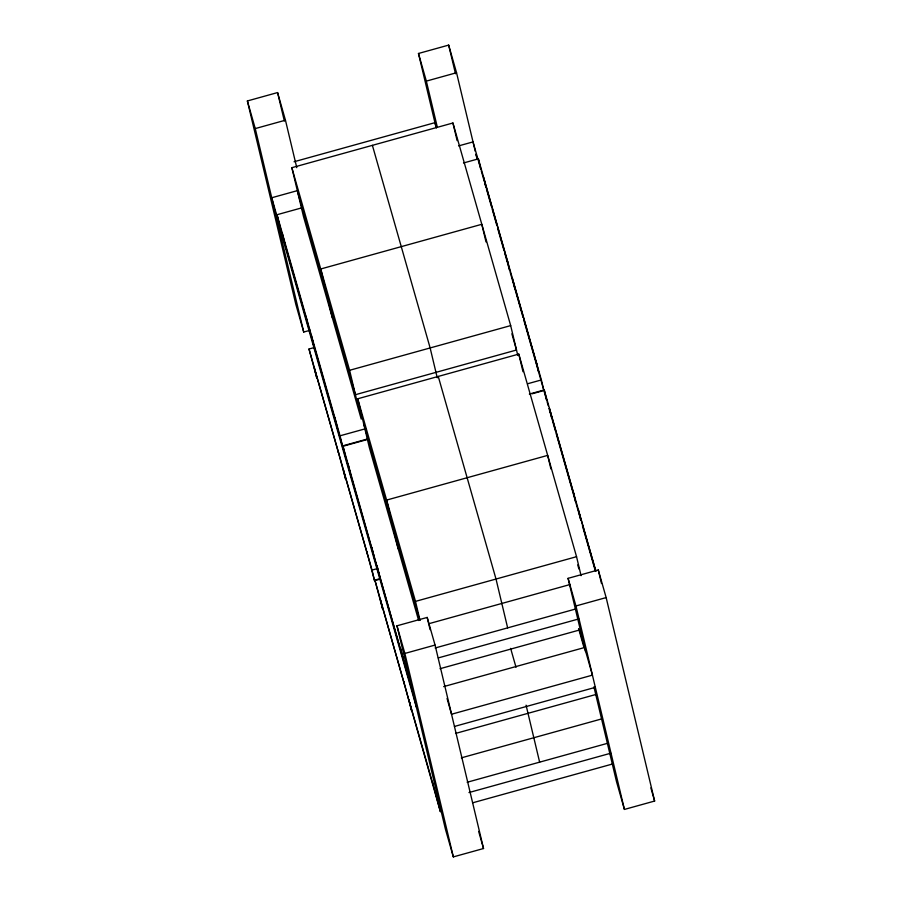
<?xml version="1.0" encoding="UTF-8"?>
<svg xmlns="http://www.w3.org/2000/svg" width="902" height="902" viewBox="0 0 902 902"><rect width="100%" height="100%" fill="white"/><g stroke="black" fill="none" stroke-linecap="round" stroke-linejoin="round"><path stroke-width="1.35" d="M310.288 330.222L303.726 332.037L295.845 304.414L247.374 100.956L277.579 92.568L285.449 120.203L296.769 167.671M435.914 126.731L418.472 53.477L448.666 45.1L456.547 72.724L475.286 151.401M303.726 332.037L255.255 128.58L285.449 120.203M437.335 127.227L426.342 81.112L456.547 72.724M294.063 161.751L434.944 122.661L436.444 127.915M291.853 167.693L349.604 370.294L361.24 419.126L303.489 216.514L291.853 167.693L452.928 122.999L510.679 325.599L517.793 355.444M297.998 190.469L271.739 197.752L413.466 694.991M458.577 145.91L473.02 141.907L480.879 169.441L478.353 158.865L463.493 162.98M279.586 225.297L277.015 214.721L301.336 207.979M284.784 243.72L282.27 233.144M308.439 326.716L305.925 316.14M313.693 345.139L311.167 334.552M314.257 367.43L316.782 378.006L309.003 349.006L314.415 347.507M349.604 370.294L510.679 325.599M418.641 620.497L369.358 447.606L357.733 398.774L518.797 354.091L576.547 556.692L581.068 575.679M337.348 427.954L334.777 417.389M342.602 446.377L340.031 435.801L365.705 428.687M527.862 383.688L541.369 379.945L478.353 158.865M345.455 456.389L342.884 445.813L367.204 439.071M529.361 394.073L544.222 389.957L595.895 571.237M343.91 446.005L367.542 439.454M532.079 393.802L543.895 390.521L541.369 379.945M350.652 474.813L348.138 464.237M374.307 557.808L371.793 547.232M379.945 579.174L374.544 580.674L372.019 570.087L377.431 568.587M379.607 576.209L377.047 565.644M380.125 598.522L382.651 609.098L374.882 580.099L380.283 578.599M420.005 620.373L415.484 601.386L576.547 556.692M396.981 625.808L427.187 617.43L435.057 645.065L483.528 848.523L453.334 856.9L445.453 829.276L396.981 625.808L404.863 653.443L453.334 856.9M585.522 651.582L568.08 578.34L598.274 569.963L606.155 597.586L654.626 801.044L624.421 809.432L616.551 781.797L593.922 686.85M429.352 623.564L570.289 584.462M404.863 653.443L435.057 645.065M624.421 809.432L575.95 605.964L606.155 597.586M435.17 647.986L576.096 608.873M403.171 659.058L400.657 648.482M438.338 657.896L578.858 618.907M408.426 677.481L342.884 445.813M440.029 668.709L579.558 629.991L592.434 675.147L451.541 714.237L447.042 698.452M443.66 686.614L584.552 647.512M454.45 726.448L595.343 687.347M455.521 733.439L596.459 694.326M461.339 757.849L602.277 718.747M467.157 782.259L608.095 743.158M468.972 792.554L610.857 753.193M472.84 802.757L613.371 763.768M484.182 179.724L507.837 262.707M513.091 281.131L536.701 363.968M550.051 410.816L573.706 493.8M578.96 512.223L595.715 571.011M481.251 170.76L484.25 181.279M484.994 183.918L486.122 187.864L483.607 177.277M486.505 189.195L491.466 206.603M492.233 209.275L496.81 225.342M497.566 228.014L504.06 250.767M504.816 253.451L509.777 270.848L507.262 260.272M510.16 272.167L523.025 317.324M523.791 319.996L538.641 372.098L536.115 361.522M539.013 373.417L543.895 390.521M544.244 391.772L546.747 400.533L544.222 389.957M547.119 401.852L548.247 405.799M548.991 408.426L551.99 418.956L549.476 408.369M552.374 420.287L555.429 430.998M556.196 433.67L575.645 501.94L573.131 491.364M576.028 503.26L580.899 520.364L578.385 509.777M582.421 525.708L595.376 571.124M477.09 158.177L475.929 154.107L476.899 158.177M650.872 787.886L654.626 801.044M511.874 333.808L516.496 350.021L355.422 394.704L297.671 192.103M577.742 564.9L578.904 568.948M418.472 53.477L426.342 81.112M568.08 578.34L575.95 605.964M578.577 628.559L583.989 647.535M372.391 145.346L430.141 347.947L437.256 377.791M438.259 376.438L496.01 579.039L507.646 627.871M510.633 648.391L516.023 667.3M357.733 398.774L415.484 601.386M363.54 423.196L419.757 620.396M478.658 831.418L483.528 848.523M247.374 100.956L255.255 128.58M277.015 214.721L340.031 435.801M274.636 209.963L416.374 707.191M309.003 349.006L372.019 570.087M374.882 580.099L440.413 811.766L432.644 782.767M314.843 369.865L338.498 452.86M343.741 471.284L367.351 554.11M380.712 600.957L404.367 683.953M409.609 702.376L433.231 785.202M374.544 580.674L366.776 551.674M598.274 569.963L601.51 583.526M512.505 278.684L515.031 289.271M550.908 468.95L547.672 455.386L386.608 500.08L398.233 548.912M448.666 45.1L455.499 73.772M518.797 354.091L523.002 371.725M486.009 241.928L481.803 224.294L320.729 268.988L332.364 317.82M452.928 122.999L457.134 140.633M526.069 705.184L539.633 762.156M427.187 617.43L430.096 629.641M277.579 92.568L284.367 121.06M409.034 699.929L411.549 710.505L403.78 681.506M343.166 468.837L345.68 479.413L337.912 450.414"/></g></svg>
